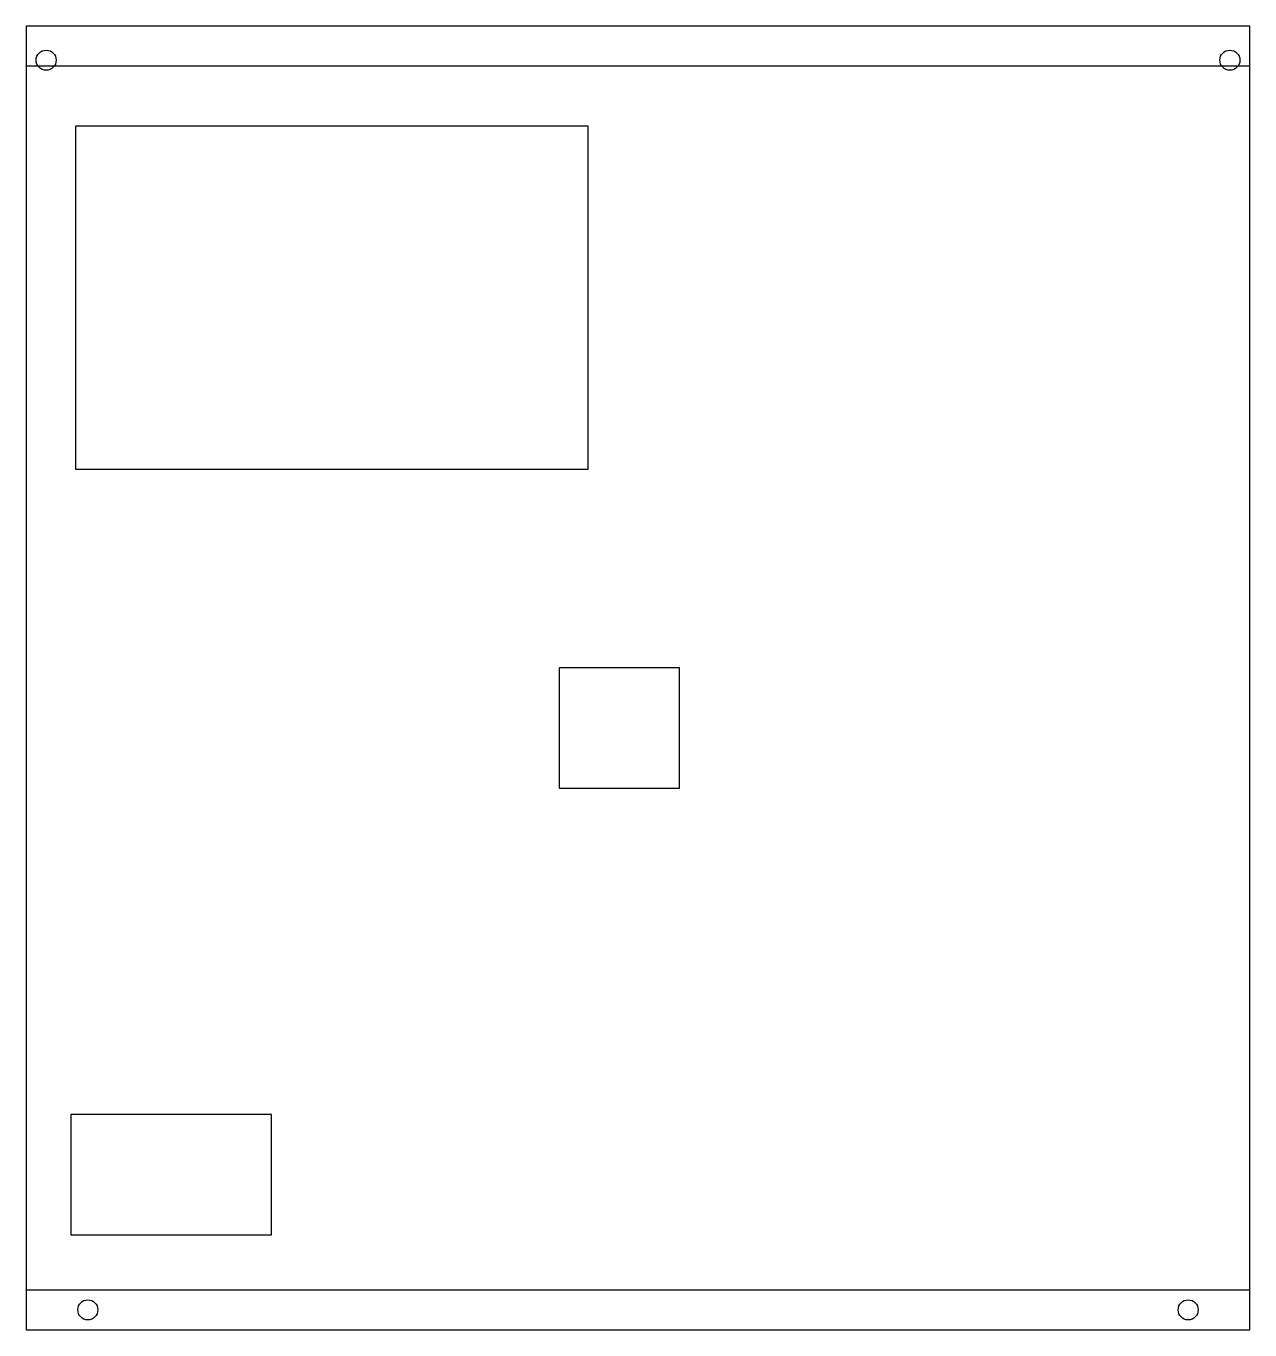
# Model space of a CAD drawing. Header units: millimetres. Extents: x 0 to 305, y -10 to 315.
import ezdxf

# ---------------------------------------------------------------- set-up
doc = ezdxf.new("R2010")
doc.units = ezdxf.units.MM

msp = doc.modelspace()

# ---------------------------------------------------------------- linework, layer by layer
at = {"layer": 'fixation_holes'}
for centre in [(5, 306.5), (300, 306.5), (15.39, -5), (289.61, -5)]:
    msp.add_circle(centre, 2.5, dxfattribs=at)
at = {"layer": 'labware'}
for points in [[(12.29, 204.59), (140.05, 204.59), (140.05, 290.07), (12.29, 290.07)], [(132.83, 125), (162.83, 125), (162.83, 155), (132.83, 155)], [(11.17, 13.67), (61.17, 13.67), (61.17, 43.67), (11.17, 43.67)]]:
    msp.add_lwpolyline(points, close=True, dxfattribs=at)
at = {"layer": 'plateau'}
for points in [[(0, -10), (305, -10), (305, 315), (0, 315)], [(0, 0), (305, 0), (305, 305), (0, 305)]]:
    msp.add_lwpolyline(points, close=True, dxfattribs=at)

doc.saveas('drawing.dxf')
